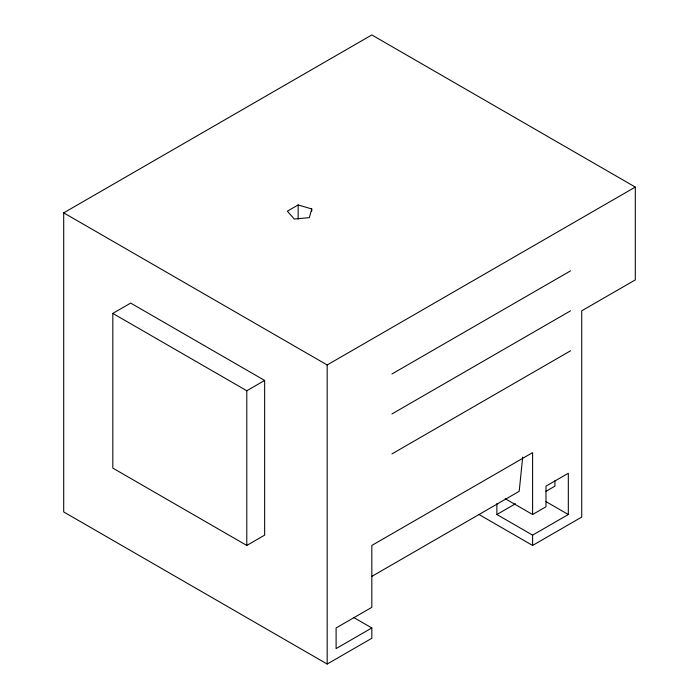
<?xml version="1.0" encoding="UTF-8"?>
<svg xmlns="http://www.w3.org/2000/svg" width="699" height="699" viewBox="0 0 699 699"><rect width="100%" height="100%" fill="white"/><g stroke="black" fill="none" stroke-linecap="round" stroke-linejoin="round"><path stroke-width="1.05" d="M522.686 457.094L519.2 491.31L371.667 576.483M311.745 208.949L309.351 217.651L294.288 219.032L287.359 211.185L298.15 204.956L311.745 208.949L311.745 211.124M353.877 617.593L371.824 627.955L371.824 638.266L327.176 664.05L63.696 511.93L63.696 212.854L371.824 34.95L635.304 187.07L635.304 279.888L581.717 310.828L581.717 517.085L532.594 545.447L478.902 514.455M112.819 313.405L130.678 303.086L264.65 380.439L264.65 535.137L246.791 545.447L112.819 468.103L112.819 313.405L246.791 390.75L264.65 380.439M63.696 212.854L327.176 364.965L635.304 187.07M391.921 373.991L570.55 270.863M391.921 413.957L570.55 310.828M391.921 453.922L570.55 350.793M496.867 503.656L496.867 514.508L515.478 503.769M545.989 491.31L554.927 486.146L554.927 480.72M505.185 498.684L532.594 514.508L545.989 506.775L545.989 486.146L568.322 473.258L568.322 514.508L532.594 535.137L496.867 514.508M371.824 627.955L336.105 648.585L336.105 627.955L371.824 607.326L371.824 545.447L532.594 452.629L532.594 514.508M545.989 501.62L568.322 514.508M532.594 535.137L532.594 545.447M327.176 364.965L327.176 664.05M298.15 204.956L298.15 219.067M246.791 390.75L246.791 545.447"/></g></svg>
